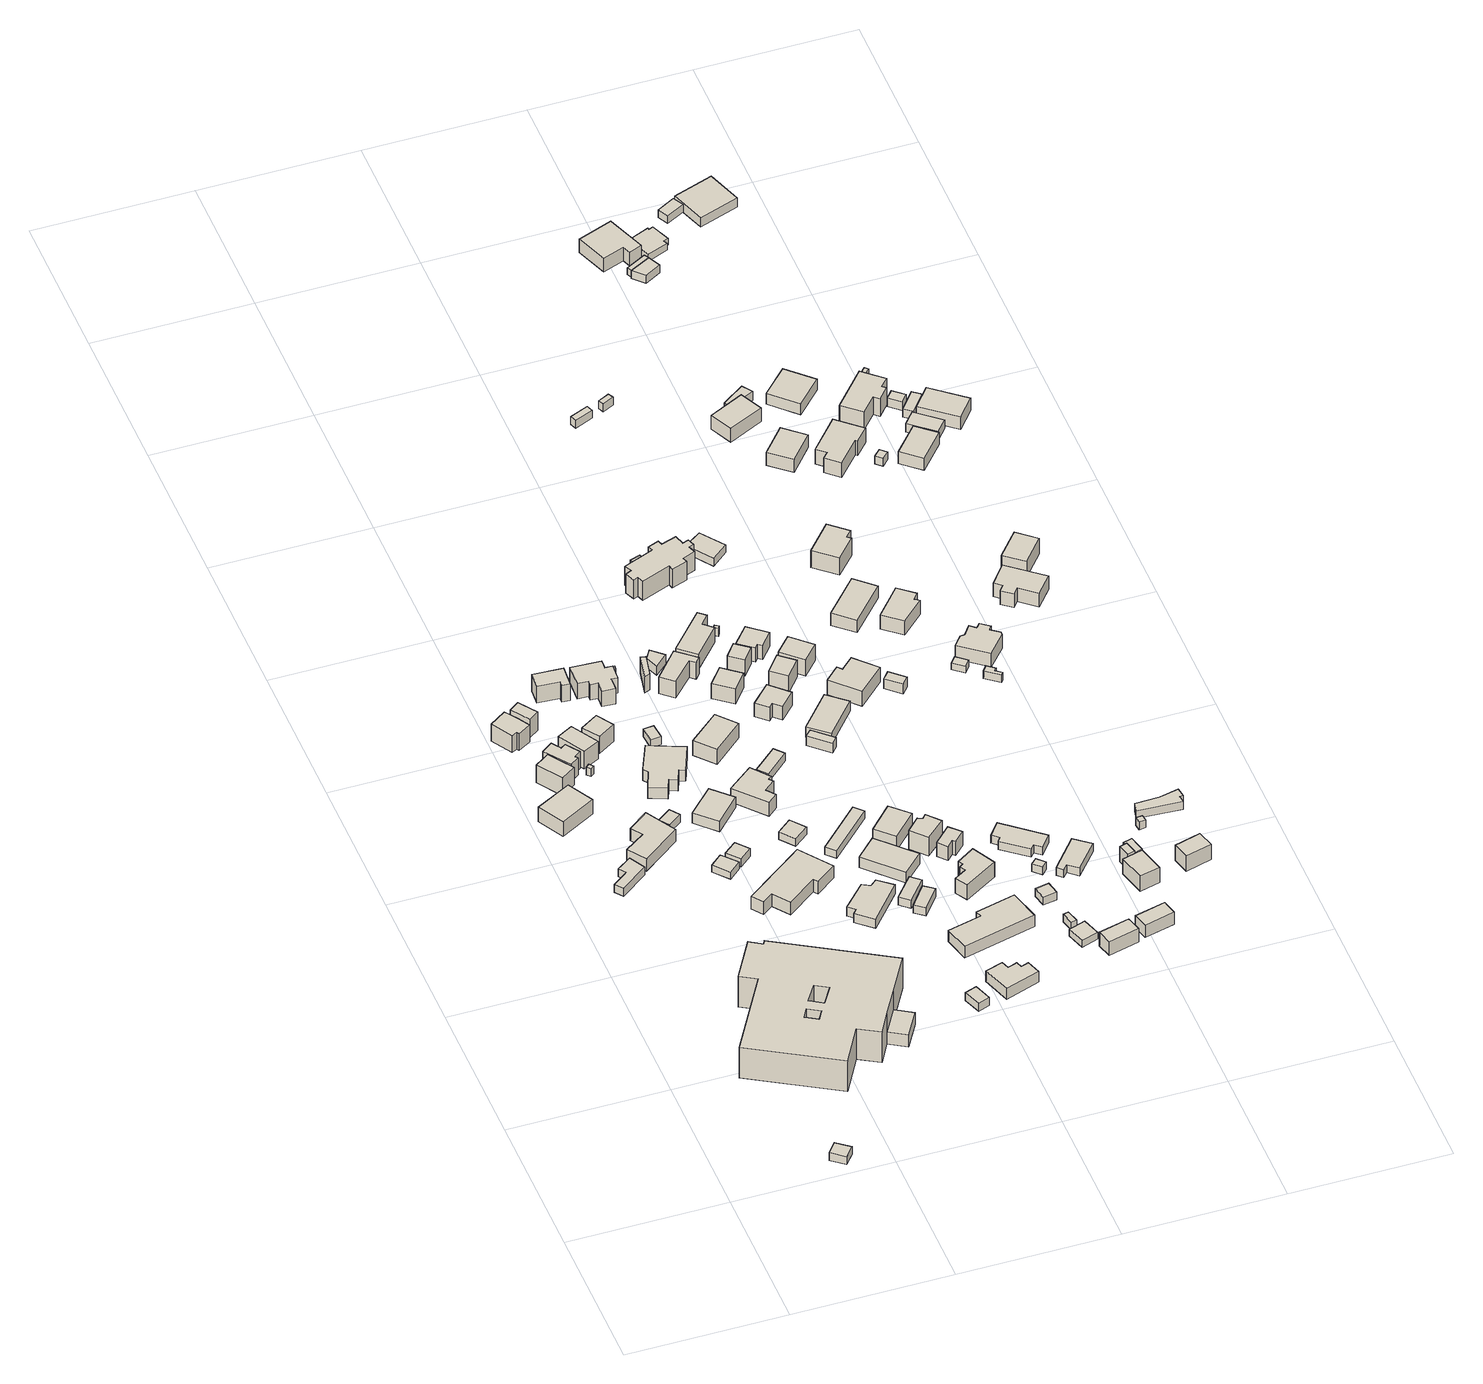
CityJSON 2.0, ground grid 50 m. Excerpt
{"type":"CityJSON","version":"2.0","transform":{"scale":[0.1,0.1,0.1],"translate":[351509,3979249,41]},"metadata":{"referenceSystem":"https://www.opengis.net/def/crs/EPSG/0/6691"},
"CityObjects":{
"building1":{"type":"Building","attributes":{"measuredHeight":3},"geometry":[{"type":"Solid","lod":"1","boundaries":[[[[0,1,2,3]],[[2,4,5,3]],[[1,6,4,2]],[[0,7,6,1]],[[3,5,7,0]],[[4,6,7,5]]]]}]},
"building2":{"type":"Building","attributes":{"measuredHeight":3},"geometry":[{"type":"Solid","lod":"1","boundaries":[[[[8,9,10,11,12,13]],[[12,14,15,13]],[[11,16,14,12]],[[10,17,16,11]],[[9,18,17,10]],[[8,19,18,9]],[[13,15,19,8]],[[14,16,17,18,19,15]]]]}]},
"building3":{"type":"Building","attributes":{"measuredHeight":7.7},"geometry":[{"type":"Solid","lod":"1","boundaries":[[[[20,21,22,23]],[[22,24,25,23]],[[21,26,24,22]],[[20,27,26,21]],[[23,25,27,20]],[[24,26,27,25]]]]}]},
"building4":{"type":"Building","attributes":{"measuredHeight":11.7},"geometry":[{"type":"Solid","lod":"1","boundaries":[[[[28,29,30,31,32,33,34,35,36,37,38,39],[40,41,42,43],[44,45,46,47]],[[38,48,49,39]],[[37,50,48,38]],[[36,51,50,37]],[[35,52,51,36]],[[34,53,52,35]],[[33,54,53,34]],[[32,55,54,33]],[[31,56,55,32]],[[30,57,56,31]],[[29,58,57,30]],[[28,59,58,29]],[[39,49,59,28]],[[42,60,61,43]],[[41,62,60,42]],[[40,63,62,41]],[[43,61,63,40]],[[46,64,65,47]],[[45,66,64,46]],[[44,67,66,45]],[[47,65,67,44]],[[48,50,51,52,53,54,55,56,57,58,59,49],[60,62,63,61],[64,66,67,65]]]]}]},
"building5":{"type":"Building","attributes":{"measuredHeight":6.7},"geometry":[{"type":"Solid","lod":"1","boundaries":[[[[68,69,70,71]],[[70,72,73,71]],[[69,74,72,70]],[[68,75,74,69]],[[71,73,75,68]],[[72,74,75,73]]]]}]},
"building6":{"type":"Building","attributes":{"measuredHeight":7.2},"geometry":[{"type":"Solid","lod":"1","boundaries":[[[[76,77,78,79,80,81,82]],[[81,83,84,82]],[[80,85,83,81]],[[79,86,85,80]],[[78,87,86,79]],[[77,88,87,78]],[[76,89,88,77]],[[82,84,89,76]],[[83,85,86,87,88,89,84]]]]}]},
"building7":{"type":"Building","attributes":{"measuredHeight":6.5},"geometry":[{"type":"Solid","lod":"1","boundaries":[[[[90,91,92,93,94,95,96,97]],[[96,98,99,97]],[[95,100,98,96]],[[94,101,100,95]],[[93,102,101,94]],[[92,103,102,93]],[[91,104,103,92]],[[90,105,104,91]],[[97,99,105,90]],[[98,100,101,102,103,104,105,99]]]]}]},
"building8":{"type":"Building","attributes":{"measuredHeight":6.4},"geometry":[{"type":"Solid","lod":"1","boundaries":[[[[106,107,108,109,110,111]],[[110,112,113,111]],[[109,114,112,110]],[[108,115,114,109]],[[107,116,115,108]],[[106,117,116,107]],[[111,113,117,106]],[[112,114,115,116,117,113]]]]}]},
"building9":{"type":"Building","attributes":{"measuredHeight":7.1},"geometry":[{"type":"Solid","lod":"1","boundaries":[[[[118,119,120,121]],[[120,122,123,121]],[[119,124,122,120]],[[118,125,124,119]],[[121,123,125,118]],[[122,124,125,123]]]]}]},
"building10":{"type":"Building","attributes":{"measuredHeight":3},"geometry":[{"type":"Solid","lod":"1","boundaries":[[[[126,127,128,129]],[[128,130,131,129]],[[127,132,130,128]],[[126,133,132,127]],[[129,131,133,126]],[[130,132,133,131]]]]}]},
"building11":{"type":"Building","attributes":{"measuredHeight":7.5},"geometry":[{"type":"Solid","lod":"1","boundaries":[[[[134,135,136,137]],[[136,138,139,137]],[[135,140,138,136]],[[134,141,140,135]],[[137,139,141,134]],[[138,140,141,139]]]]}]},
"building12":{"type":"Building","attributes":{"measuredHeight":3},"geometry":[{"type":"Solid","lod":"1","boundaries":[[[[142,143,144,145]],[[144,146,147,145]],[[143,148,146,144]],[[142,149,148,143]],[[145,147,149,142]],[[146,148,149,147]]]]}]},
"building13":{"type":"Building","attributes":{"measuredHeight":4.6},"geometry":[{"type":"Solid","lod":"1","boundaries":[[[[150,151,152,153]],[[152,154,155,153]],[[151,156,154,152]],[[150,157,156,151]],[[153,155,157,150]],[[154,156,157,155]]]]}]},
"building14":{"type":"Building","attributes":{"measuredHeight":2.7},"geometry":[{"type":"Solid","lod":"1","boundaries":[[[[158,159,160,161]],[[160,162,163,161]],[[159,164,162,160]],[[158,165,164,159]],[[161,163,165,158]],[[162,164,165,163]]]]}]},
"building15":{"type":"Building","attributes":{"measuredHeight":6.6},"geometry":[{"type":"Solid","lod":"1","boundaries":[[[[166,167,168,169]],[[168,170,171,169]],[[167,172,170,168]],[[166,173,172,167]],[[169,171,173,166]],[[170,172,173,171]]]]}]},
"building16":{"type":"Building","attributes":{"measuredHeight":7.6},"geometry":[{"type":"Solid","lod":"1","boundaries":[[[[174,175,176,177,178,179]],[[178,180,181,179]],[[177,182,180,178]],[[176,183,182,177]],[[175,184,183,176]],[[174,185,184,175]],[[179,181,185,174]],[[180,182,183,184,185,181]]]]}]},
"building17":{"type":"Building","attributes":{"measuredHeight":3},"geometry":[{"type":"Solid","lod":"1","boundaries":[[[[186,187,188,189]],[[188,190,191,189]],[[187,192,190,188]],[[186,193,192,187]],[[189,191,193,186]],[[190,192,193,191]]]]}]},
"building18":{"type":"Building","attributes":{"measuredHeight":5.2},"geometry":[{"type":"Solid","lod":"1","boundaries":[[[[194,195,196,197,198,199,200,201,202,203]],[[202,204,205,203]],[[201,206,204,202]],[[200,207,206,201]],[[199,208,207,200]],[[198,209,208,199]],[[197,210,209,198]],[[196,211,210,197]],[[195,212,211,196]],[[194,213,212,195]],[[203,205,213,194]],[[204,206,207,208,209,210,211,212,213,205]]]]}]},
"building19":{"type":"Building","attributes":{"measuredHeight":6.3},"geometry":[{"type":"Solid","lod":"1","boundaries":[[[[214,215,216,217,218,219,220,221]],[[220,222,223,221]],[[219,224,222,220]],[[218,225,224,219]],[[217,226,225,218]],[[216,227,226,217]],[[215,228,227,216]],[[214,229,228,215]],[[221,223,229,214]],[[222,224,225,226,227,228,229,223]]]]}]},
"building20":{"type":"Building","attributes":{"measuredHeight":4.9},"geometry":[{"type":"Solid","lod":"1","boundaries":[[[[230,231,232,233]],[[232,234,235,233]],[[231,236,234,232]],[[230,237,236,231]],[[233,235,237,230]],[[234,236,237,235]]]]}]},
"building21":{"type":"Building","attributes":{"measuredHeight":7.6},"geometry":[{"type":"Solid","lod":"1","boundaries":[[[[238,239,240,241,242,243,244,245,246,247,248,249]],[[248,250,251,249]],[[247,252,250,248]],[[246,253,252,247]],[[245,254,253,246]],[[244,255,254,245]],[[243,256,255,244]],[[242,257,256,243]],[[241,258,257,242]],[[240,259,258,241]],[[239,260,259,240]],[[238,261,260,239]],[[249,251,261,238]],[[250,252,253,254,255,256,257,258,259,260,261,251]]]]}]},
"building22":{"type":"Building","attributes":{"measuredHeight":3},"geometry":[{"type":"Solid","lod":"1","boundaries":[[[[262,263,264,265]],[[264,266,267,265]],[[263,268,266,264]],[[262,269,268,263]],[[265,267,269,262]],[[266,268,269,267]]]]}]},
"building23":{"type":"Building","attributes":{"measuredHeight":3},"geometry":[{"type":"Solid","lod":"1","boundaries":[[[[270,271,272,273]],[[272,274,275,273]],[[271,276,274,272]],[[270,277,276,271]],[[273,275,277,270]],[[274,276,277,275]]]]}]},
"building24":{"type":"Building","attributes":{"measuredHeight":7.4},"geometry":[{"type":"Solid","lod":"1","boundaries":[[[[278,279,280,281,282,283,284,285]],[[284,286,287,285]],[[283,288,286,284]],[[282,289,288,283]],[[281,290,289,282]],[[280,291,290,281]],[[279,292,291,280]],[[278,293,292,279]],[[285,287,293,278]],[[286,288,289,290,291,292,293,287]]]]}]},
"building25":{"type":"Building","attributes":{"measuredHeight":2.8},"geometry":[{"type":"Solid","lod":"1","boundaries":[[[[294,295,296,297]],[[296,298,299,297]],[[295,300,298,296]],[[294,301,300,295]],[[297,299,301,294]],[[298,300,301,299]]]]}]},
"building26":{"type":"Building","attributes":{"measuredHeight":3},"geometry":[{"type":"Solid","lod":"1","boundaries":[[[[302,303,304,305]],[[304,306,307,305]],[[303,308,306,304]],[[302,309,308,303]],[[305,307,309,302]],[[306,308,309,307]]]]}]},
"building27":{"type":"Building","attributes":{"measuredHeight":4.5},"geometry":[{"type":"Solid","lod":"1","boundaries":[[[[310,311,312,313,314,315,316,317]],[[316,318,319,317]],[[315,320,318,316]],[[314,321,320,315]],[[313,322,321,314]],[[312,323,322,313]],[[311,324,323,312]],[[310,325,324,311]],[[317,319,325,310]],[[318,320,321,322,323,324,325,319]]]]}]},
"building28":{"type":"Building","attributes":{"measuredHeight":6},"geometry":[{"type":"Solid","lod":"1","boundaries":[[[[326,327,328,329]],[[328,330,331,329]],[[327,332,330,328]],[[326,333,332,327]],[[329,331,333,326]],[[330,332,333,331]]]]}]},
"building29":{"type":"Building","attributes":{"measuredHeight":7.9},"geometry":[{"type":"Solid","lod":"1","boundaries":[[[[334,335,336,337]],[[336,338,339,337]],[[335,340,338,336]],[[334,341,340,335]],[[337,339,341,334]],[[338,340,341,339]]]]}]},
"building30":{"type":"Building","attributes":{"measuredHeight":3.5},"geometry":[{"type":"Solid","lod":"1","boundaries":[[[[342,343,344,345]],[[344,346,347,345]],[[343,348,346,344]],[[342,349,348,343]],[[345,347,349,342]],[[346,348,349,347]]]]}]},
"building31":{"type":"Building","attributes":{"measuredHeight":3},"geometry":[{"type":"Solid","lod":"1","boundaries":[[[[350,351,352,353]],[[352,354,355,353]],[[351,356,354,352]],[[350,357,356,351]],[[353,355,357,350]],[[354,356,357,355]]]]}]},
"building32":{"type":"Building","attributes":{"measuredHeight":7.2},"geometry":[{"type":"Solid","lod":"1","boundaries":[[[[358,359,360,361,362,363]],[[362,364,365,363]],[[361,366,364,362]],[[360,367,366,361]],[[359,368,367,360]],[[358,369,368,359]],[[363,365,369,358]],[[364,366,367,368,369,365]]]]}]},
"building33":{"type":"Building","attributes":{"measuredHeight":3},"geometry":[{"type":"Solid","lod":"1","boundaries":[[[[370,371,372,373]],[[372,374,375,373]],[[371,376,374,372]],[[370,377,376,371]],[[373,375,377,370]],[[374,376,377,375]]]]}]},
"building34":{"type":"Building","attributes":{"measuredHeight":3.2},"geometry":[{"type":"Solid","lod":"1","boundaries":[[[[378,379,380,381]],[[380,382,383,381]],[[379,384,382,380]],[[378,385,384,379]],[[381,383,385,378]],[[382,384,385,383]]]]}]},
"building35":{"type":"Building","attributes":{"measuredHeight":3},"geometry":[{"type":"Solid","lod":"1","boundaries":[[[[386,387,388,389]],[[388,390,391,389]],[[387,392,390,388]],[[386,393,392,387]],[[389,391,393,386]],[[390,392,393,391]]]]}]},
"building36":{"type":"Building","attributes":{"measuredHeight":4.9},"geometry":[{"type":"Solid","lod":"1","boundaries":[[[[394,395,396,397,398,399,400,401]],[[400,402,403,401]],[[399,404,402,400]],[[398,405,404,399]],[[397,406,405,398]],[[396,407,406,397]],[[395,408,407,396]],[[394,409,408,395]],[[401,403,409,394]],[[402,404,405,406,407,408,409,403]]]]}]},
"building37":{"type":"Building","attributes":{"measuredHeight":5.3},"geometry":[{"type":"Solid","lod":"1","boundaries":[[[[410,411,412,413]],[[412,414,415,413]],[[411,416,414,412]],[[410,417,416,411]],[[413,415,417,410]],[[414,416,417,415]]]]}]},
"building38":{"type":"Building","attributes":{"measuredHeight":7.3},"geometry":[{"type":"Solid","lod":"1","boundaries":[[[[418,419,420,421,422]],[[421,423,424,422]],[[420,425,423,421]],[[419,426,425,420]],[[418,427,426,419]],[[422,424,427,418]],[[423,425,426,427,424]]]]}]},
"building39":{"type":"Building","attributes":{"measuredHeight":5.6},"geometry":[{"type":"Solid","lod":"1","boundaries":[[[[428,429,430,431,432,433]],[[432,434,435,433]],[[431,436,434,432]],[[430,437,436,431]],[[429,438,437,430]],[[428,439,438,429]],[[433,435,439,428]],[[434,436,437,438,439,435]]]]}]},
"building40":{"type":"Building","attributes":{"measuredHeight":7.3},"geometry":[{"type":"Solid","lod":"1","boundaries":[[[[440,441,442,443]],[[442,444,445,443]],[[441,446,444,442]],[[440,447,446,441]],[[443,445,447,440]],[[444,446,447,445]]]]}]},
"building41":{"type":"Building","attributes":{"measuredHeight":7.1},"geometry":[{"type":"Solid","lod":"1","boundaries":[[[[448,449,450,451,452,453]],[[452,454,455,453]],[[451,456,454,452]],[[450,457,456,451]],[[449,458,457,450]],[[448,459,458,449]],[[453,455,459,448]],[[454,456,457,458,459,455]]]]}]},
"building42":{"type":"Building","attributes":{"measuredHeight":7.1},"geometry":[{"type":"Solid","lod":"1","boundaries":[[[[460,461,462,463,464,465]],[[464,466,467,465]],[[463,468,466,464]],[[462,469,468,463]],[[461,470,469,462]],[[460,471,470,461]],[[465,467,471,460]],[[466,468,469,470,471,467]]]]}]},
"building43":{"type":"Building","attributes":{"measuredHeight":7.8},"geometry":[{"type":"Solid","lod":"1","boundaries":[[[[472,473,474,475,476,477]],[[476,478,479,477]],[[475,480,478,476]],[[474,481,480,475]],[[473,482,481,474]],[[472,483,482,473]],[[477,479,483,472]],[[478,480,481,482,483,479]]]]}]},
"building44":{"type":"Building","attributes":{"measuredHeight":3.7},"geometry":[{"type":"Solid","lod":"1","boundaries":[[[[484,485,486,487]],[[486,488,489,487]],[[485,490,488,486]],[[484,491,490,485]],[[487,489,491,484]],[[488,490,491,489]]]]}]},
"building45":{"type":"Building","attributes":{"measuredHeight":7.2},"geometry":[{"type":"Solid","lod":"1","boundaries":[[[[492,493,494,495]],[[494,496,497,495]],[[493,498,496,494]],[[492,499,498,493]],[[495,497,499,492]],[[496,498,499,497]]]]}]},
"building46":{"type":"Building","attributes":{"measuredHeight":8.1},"geometry":[{"type":"Solid","lod":"1","boundaries":[[[[500,501,502,503,504,505,506,507]],[[506,508,509,507]],[[505,510,508,506]],[[504,511,510,505]],[[503,512,511,504]],[[502,513,512,503]],[[501,514,513,502]],[[500,515,514,501]],[[507,509,515,500]],[[508,510,511,512,513,514,515,509]]]]}]},
"building47":{"type":"Building","attributes":{"measuredHeight":3.5},"geometry":[{"type":"Solid","lod":"1","boundaries":[[[[516,517,518,519]],[[518,520,521,519]],[[517,522,520,518]],[[516,523,522,517]],[[519,521,523,516]],[[520,522,523,521]]]]}]},
"building48":{"type":"Building","attributes":{"measuredHeight":7.3},"geometry":[{"type":"Solid","lod":"1","boundaries":[[[[524,525,526,527,528,529]],[[528,530,531,529]],[[527,532,530,528]],[[526,533,532,527]],[[525,534,533,526]],[[524,535,534,525]],[[529,531,535,524]],[[530,532,533,534,535,531]]]]}]},
"building49":{"type":"Building","attributes":{"measuredHeight":3},"geometry":[{"type":"Solid","lod":"1","boundaries":[[[[536,537,538,539]],[[538,540,541,539]],[[537,542,540,538]],[[536,543,542,537]],[[539,541,543,536]],[[540,542,543,541]]]]}]},
"building50":{"type":"Building","attributes":{"measuredHeight":8.5},"geometry":[{"type":"Solid","lod":"1","boundaries":[[[[544,545,546,547,548,549,550,551,552,553,554,555,556,557,558,559,560,561,562,563]],[[562,564,565,563]],[[561,566,564,562]],[[560,567,566,561]],[[559,568,567,560]],[[558,569,568,559]],[[557,570,569,558]],[[556,571,570,557]],[[555,572,571,556]],[[554,573,572,555]],[[553,574,573,554]],[[552,575,574,553]],[[551,576,575,552]],[[550,577,576,551]],[[549,578,577,550]],[[548,579,578,549]],[[547,580,579,548]],[[546,581,580,547]],[[545,582,581,546]],[[544,583,582,545]],[[563,565,583,544]],[[564,566,567,568,569,570,571,572,573,574,575,576,577,578,579,580,581,582,583,565]]]]}]},
"building51":{"type":"Building","attributes":{"measuredHeight":7.3},"geometry":[{"type":"Solid","lod":"1","boundaries":[[[[584,585,586,587]],[[586,588,589,587]],[[585,590,588,586]],[[584,591,590,585]],[[587,589,591,584]],[[588,590,591,589]]]]}]},
"building52":{"type":"Building","attributes":{"measuredHeight":4.8},"geometry":[{"type":"Solid","lod":"1","boundaries":[[[[592,593,594,595]],[[594,596,597,595]],[[593,598,596,594]],[[592,599,598,593]],[[595,597,599,592]],[[596,598,599,597]]]]}]},
"building53":{"type":"Building","attributes":{"measuredHeight":7.7},"geometry":[{"type":"Solid","lod":"1","boundaries":[[[[600,601,602,603,604,605]],[[604,606,607,605]],[[603,608,606,604]],[[602,609,608,603]],[[601,610,609,602]],[[600,611,610,601]],[[605,607,611,600]],[[606,608,609,610,611,607]]]]}]},
"building54":{"type":"Building","attributes":{"measuredHeight":3},"geometry":[{"type":"Solid","lod":"1","boundaries":[[[[612,613,614,615]],[[614,616,617,615]],[[613,618,616,614]],[[612,619,618,613]],[[615,617,619,612]],[[616,618,619,617]]]]}]},
"building55":{"type":"Building","attributes":{"measuredHeight":2.6},"geometry":[{"type":"Solid","lod":"1","boundaries":[[[[620,621,622,623]],[[622,624,625,623]],[[621,626,624,622]],[[620,627,626,621]],[[623,625,627,620]],[[624,626,627,625]]]]}]},
"building56":{"type":"Building","attributes":{"measuredHeight":3},"geometry":[{"type":"Solid","lod":"1","boundaries":[[[[628,629,630,631]],[[630,632,633,631]],[[629,634,632,630]],[[628,635,634,629]],[[631,633,635,628]],[[632,634,635,633]]]]}]},
"building57":{"type":"Building","attributes":{"measuredHeight":8.1},"geometry":[{"type":"Solid","lod":"1","boundaries":[[[[636,637,638,639]],[[638,640,641,639]],[[637,642,640,638]],[[636,643,642,637]],[[639,641,643,636]],[[640,642,643,641]]]]}]},
"building58":{"type":"Building","attributes":{"measuredHeight":3},"geometry":[{"type":"Solid","lod":"1","boundaries":[[[[644,645,646,647]],[[646,648,649,647]],[[645,650,648,646]],[[644,651,650,645]],[[647,649,651,644]],[[648,650,651,649]]]]}]},
"building59":{"type":"Building","attributes":{"measuredHeight":6.5},"geometry":[{"type":"Solid","lod":"1","boundaries":[[[[652,653,654,655]],[[654,656,657,655]],[[653,658,656,654]],[[652,659,658,653]],[[655,657,659,652]],[[656,658,659,657]]]]}]},
"building60":{"type":"Building","attributes":{"measuredHeight":3.4},"geometry":[{"type":"Solid","lod":"1","boundaries":[[[[660,661,662,663,664,665,666,667]],[[666,668,669,667]],[[665,670,668,666]],[[664,671,670,665]],[[663,672,671,664]],[[662,673,672,663]],[[661,674,673,662]],[[660,675,674,661]],[[667,669,675,660]],[[668,670,671,672,673,674,675,669]]]]}]},
"building61":{"type":"Building","attributes":{"measuredHeight":3},"geometry":[{"type":"Solid","lod":"1","boundaries":[[[[676,677,678,679]],[[678,680,681,679]],[[677,682,680,678]],[[676,683,682,677]],[[679,681,683,676]],[[680,682,683,681]]]]}]},
"building62":{"type":"Building","attributes":{"measuredHeight":7.2},"geometry":[{"type":"Solid","lod":"1","boundaries":[[[[684,685,686,687,688,689]],[[688,690,691,689]],[[687,692,690,688]],[[686,693,692,687]],[[685,694,693,686]],[[684,695,694,685]],[[689,691,695,684]],[[690,692,693,694,695,691]]]]}]},
"building63":{"type":"Building","attributes":{"measuredHeight":3},"geometry":[{"type":"Solid","lod":"1","boundaries":[[[[696,697,698,699]],[[698,700,701,699]],[[697,702,700,698]],[[696,703,702,697]],[[699,701,703,696]],[[700,702,703,701]]]]}]},
"building64":{"type":"Building","attributes":{"measuredHeight":3.1},"geometry":[{"type":"Solid","lod":"1","boundaries":[[[[704,705,706,707,708,709]],[[708,710,711,709]],[[707,712,710,708]],[[706,713,712,707]],[[705,714,713,706]],[[704,715,714,705]],[[709,711,715,704]],[[710,712,713,714,715,711]]]]}]},
"building65":{"type":"Building","attributes":{"measuredHeight":3.8},"geometry":[{"type":"Solid","lod":"1","boundaries":[[[[716,717,718,719]],[[718,720,721,719]],[[717,722,720,718]],[[716,723,722,717]],[[719,721,723,716]],[[720,722,723,721]]]]}]},
"building66":{"type":"Building","attributes":{"measuredHeight":4.7},"geometry":[{"type":"Solid","lod":"1","boundaries":[[[[724,725,726,727]],[[726,728,729,727]],[[725,730,728,726]],[[724,731,730,725]],[[727,729,731,724]],[[728,730,731,729]]]]}]},
"building67":{"type":"Building","attributes":{"measuredHeight":3},"geometry":[{"type":"Solid","lod":"1","boundaries":[[[[732,733,734,735]],[[734,736,737,735]],[[733,738,736,734]],[[732,739,738,733]],[[735,737,739,732]],[[736,738,739,737]]]]}]},
"building68":{"type":"Building","attributes":{"measuredHeight":4.7},"geometry":[{"type":"Solid","lod":"1","boundaries":[[[[740,741,742,743]],[[742,744,745,743]],[[741,746,744,742]],[[740,747,746,741]],[[743,745,747,740]],[[744,746,747,745]]]]}]},
"building69":{"type":"Building","attributes":{"measuredHeight":7.6},"geometry":[{"type":"Solid","lod":"1","boundaries":[[[[748,749,750,751]],[[750,752,753,751]],[[749,754,752,750]],[[748,755,754,749]],[[751,753,755,748]],[[752,754,755,753]]]]}]},
"building70":{"type":"Building","attributes":{"measuredHeight":5.8},"geometry":[{"type":"Solid","lod":"1","boundaries":[[[[756,757,758,759]],[[758,760,761,759]],[[757,762,760,758]],[[756,763,762,757]],[[759,761,763,756]],[[760,762,763,761]]]]}]},
"building71":{"type":"Building","attributes":{"measuredHeight":3.4},"geometry":[{"type":"Solid","lod":"1","boundaries":[[[[764,765,766,767]],[[766,768,769,767]],[[765,770,768,766]],[[764,771,770,765]],[[767,769,771,764]],[[768,770,771,769]]]]}]},
"building72":{"type":"Building","attributes":{"measuredHeight":7.9},"geometry":[{"type":"Solid","lod":"1","boundaries":[[[[772,773,774,775,776,777]],[[776,778,779,777]],[[775,780,778,776]],[[774,781,780,775]],[[773,782,781,774]],[[772,783,782,773]],[[777,779,783,772]],[[778,780,781,782,783,779]]]]}]},
"building73":{"type":"Building","attributes":{"measuredHeight":7.2},"geometry":[{"type":"Solid","lod":"1","boundaries":[[[[784,785,786,787,788,789]],[[788,790,791,789]],[[787,792,790,788]],[[786,793,792,787]],[[785,794,793,786]],[[784,795,794,785]],[[789,791,795,784]],[[790,792,793,794,795,791]]]]}]},
"building74":{"type":"Building","attributes":{"measuredHeight":2.6},"geometry":[{"type":"Solid","lod":"1","boundaries":[[[[796,797,798,799]],[[798,800,801,799]],[[797,802,800,798]],[[796,803,802,797]],[[799,801,803,796]],[[800,802,803,801]]]]}]},
"building75":{"type":"Building","attributes":{"measuredHeight":3},"geometry":[{"type":"Solid","lod":"1","boundaries":[[[[804,805,806,807]],[[806,808,809,807]],[[805,810,808,806]],[[804,811,810,805]],[[807,809,811,804]],[[808,810,811,809]]]]}]},
"building76":{"type":"Building","attributes":{"measuredHeight":3},"geometry":[{"type":"Solid","lod":"1","boundaries":[[[[812,813,814,815,816,817]],[[816,818,819,817]],[[815,820,818,816]],[[814,821,820,815]],[[813,822,821,814]],[[812,823,822,813]],[[817,819,823,812]],[[818,820,821,822,823,819]]]]}]},
"building77":{"type":"Building","attributes":{"measuredHeight":5.9},"geometry":[{"type":"Solid","lod":"1","boundaries":[[[[824,825,826,827]],[[826,828,829,827]],[[825,830,828,826]],[[824,831,830,825]],[[827,829,831,824]],[[828,830,831,829]]]]}]},
"building78":{"type":"Building","attributes":{"measuredHeight":7.2},"geometry":[{"type":"Solid","lod":"1","boundaries":[[[[832,833,834,835,836,837,838,839,840,841,842]],[[841,843,844,842]],[[840,845,843,841]],[[839,846,845,840]],[[838,847,846,839]],[[837,848,847,838]],[[836,849,848,837]],[[835,850,849,836]],[[834,851,850,835]],[[833,852,851,834]],[[832,853,852,833]],[[842,844,853,832]],[[843,845,846,847,848,849,850,851,852,853,844]]]]}]},
"building79":{"type":"Building","attributes":{"measuredHeight":7.4},"geometry":[{"type":"Solid","lod":"1","boundaries":[[[[854,855,856,857]],[[856,858,859,857]],[[855,860,858,856]],[[854,861,860,855]],[[857,859,861,854]],[[858,860,861,859]]]]}]},
"building80":{"type":"Building","attributes":{"measuredHeight":3},"geometry":[{"type":"Solid","lod":"1","boundaries":[[[[862,863,864,865,866,867,868]],[[867,869,870,868]],[[866,871,869,867]],[[865,872,871,866]],[[864,873,872,865]],[[863,874,873,864]],[[862,875,874,863]],[[868,870,875,862]],[[869,871,872,873,874,875,870]]]]}]},
"building81":{"type":"Building","attributes":{"measuredHeight":6.7},"geometry":[{"type":"Solid","lod":"1","boundaries":[[[[876,877,878,879]],[[878,880,881,879]],[[877,882,880,878]],[[876,883,882,877]],[[879,881,883,876]],[[880,882,883,881]]]]}]},
"building82":{"type":"Building","attributes":{"measuredHeight":3.5},"geometry":[{"type":"Solid","lod":"1","boundaries":[[[[884,885,886,887]],[[886,888,889,887]],[[885,890,888,886]],[[884,891,890,885]],[[887,889,891,884]],[[888,890,891,889]]]]}]},
"building83":{"type":"Building","attributes":{"measuredHeight":7.6},"geometry":[{"type":"Solid","lod":"1","boundaries":[[[[892,893,894,895,896,897]],[[896,898,899,897]],[[895,900,898,896]],[[894,901,900,895]],[[893,902,901,894]],[[892,903,902,893]],[[897,899,903,892]],[[898,900,901,902,903,899]]]]}]},
"building84":{"type":"Building","attributes":{"measuredHeight":2.6},"geometry":[{"type":"Solid","lod":"1","boundaries":[[[[904,905,906,907]],[[906,908,909,907]],[[905,910,908,906]],[[904,911,910,905]],[[907,909,911,904]],[[908,910,911,909]]]]}]},
"building85":{"type":"Building","attributes":{"measuredHeight":3},"geometry":[{"type":"Solid","lod":"1","boundaries":[[[[912,913,914,915]],[[914,916,917,915]],[[913,918,916,914]],[[912,919,918,913]],[[915,917,919,912]],[[916,918,919,917]]]]}]},
"building86":{"type":"Building","attributes":{"measuredHeight":7.9},"geometry":[{"type":"Solid","lod":"1","boundaries":[[[[920,921,922,923,924,925,926,927]],[[926,928,929,927]],[[925,930,928,926]],[[924,931,930,925]],[[923,932,931,924]],[[922,933,932,923]],[[921,934,933,922]],[[920,935,934,921]],[[927,929,935,920]],[[928,930,931,932,933,934,935,929]]]]}]},
"building87":{"type":"Building","attributes":{"measuredHeight":5.6},"geometry":[{"type":"Solid","lod":"1","boundaries":[[[[936,937,938,939]],[[938,940,941,939]],[[937,942,940,938]],[[936,943,942,937]],[[939,941,943,936]],[[940,942,943,941]]]]}]},
"building88":{"type":"Building","attributes":{"measuredHeight":7.1},"geometry":[{"type":"Solid","lod":"1","boundaries":[[[[944,945,946,947,948,949,950,951]],[[950,952,953,951]],[[949,954,952,950]],[[948,955,954,949]],[[947,956,955,948]],[[946,957,956,947]],[[945,958,957,946]],[[944,959,958,945]],[[951,953,959,944]],[[952,954,955,956,957,958,959,953]]]]}]},
"building89":{"type":"Building","attributes":{"measuredHeight":3},"geometry":[{"type":"Solid","lod":"1","boundaries":[[[[960,961,962,963]],[[962,964,965,963]],[[961,966,964,962]],[[960,967,966,961]],[[963,965,967,960]],[[964,966,967,965]]]]}]},
"building90":{"type":"Building","attributes":{"measuredHeight":2.6},"geometry":[{"type":"Solid","lod":"1","boundaries":[[[[968,969,970,971,972,973,974,975]],[[974,976,977,975]],[[973,978,976,974]],[[972,979,978,973]],[[971,980,979,972]],[[970,981,980,971]],[[969,982,981,970]],[[968,983,982,969]],[[975,977,983,968]],[[976,978,979,980,981,982,983,977]]]]}]},
"building91":{"type":"Building","attributes":{"measuredHeight":7.8},"geometry":[{"type":"Solid","lod":"1","boundaries":[[[[984,985,986,987]],[[986,988,989,987]],[[985,990,988,986]],[[984,991,990,985]],[[987,989,991,984]],[[988,990,991,989]]]]}]},
"building92":{"type":"Building","attributes":{"measuredHeight":9.5},"geometry":[{"type":"Solid","lod":"1","boundaries":[[[[992,993,994,995,996,997,998,999]],[[998,1000,1001,999]],[[997,1002,1000,998]],[[996,1003,1002,997]],[[995,1004,1003,996]],[[994,1005,1004,995]],[[993,1006,1005,994]],[[992,1007,1006,993]],[[999,1001,1007,992]],[[1000,1002,1003,1004,1005,1006,1007,1001]]]]}]},
"building93":{"type":"Building","attributes":{"measuredHeight":6.2},"geometry":[{"type":"Solid","lod":"1","boundaries":[[[[1008,1009,1010,1011]],[[1010,1012,1013,1011]],[[1009,1014,1012,1010]],[[1008,1015,1014,1009]],[[1011,1013,1015,1008]],[[1012,1014,1015,1013]]]]}]},
"building94":{"type":"Building","attributes":{"measuredHeight":3},"geometry":[{"type":"Solid","lod":"1","boundaries":[[[[1016,1017,1018,1019]],[[1018,1020,1021,1019]],[[1017,1022,1020,1018]],[[1016,1023,1022,1017]],[[1019,1021,1023,1016]],[[1020,1022,1023,1021]]]]}]},
"building95":{"type":"Building","attributes":{"measuredHeight":3.4},"geometry":[{"type":"Solid","lod":"1","boundaries":[[[[1024,1025,1026,1027]],[[1026,1028,1029,1027]],[[1025,1030,1028,1026]],[[1024,1031,1030,1025]],[[1027,1029,1031,1024]],[[1028,1030,1031,1029]]]]}]},
"building96":{"type":"Building","attributes":{"measuredHeight":3.3},"geometry":[{"type":"Solid","lod":"1","boundaries":[[[[1032,1033,1034,1035]],[[1034,1036,1037,1035]],[[1033,1038,1036,1034]],[[1032,1039,1038,1033]],[[1035,1037,1039,1032]],[[1036,1038,1039,1037]]]]}]},
"building97":{"type":"Building","attributes":{"measuredHeight":3.3},"geometry":[{"type":"Solid","lod":"1","boundaries":[[[[1040,1041,1042,1043]],[[1042,1044,1045,1043]],[[1041,1046,1044,1042]],[[1040,1047,1046,1041]],[[1043,1045,1047,1040]],[[1044,1046,1047,1045]]]]}]},
"building98":{"type":"Building","attributes":{"measuredHeight":3},"geometry":[{"type":"Solid","lod":"1","boundaries":[[[[1048,1049,1050,1051]],[[1050,1052,1053,1051]],[[1049,1054,1052,1050]],[[1048,1055,1054,1049]],[[1051,1053,1055,1048]],[[1052,1054,1055,1053]]]]}]},
"building99":{"type":"Building","attributes":{"measuredHeight":4.2},"geometry":[{"type":"Solid","lod":"1","boundaries":[[[[1056,1057,1058,1059]],[[1058,1060,1061,1059]],[[1057,1062,1060,1058]],[[1056,1063,1062,1057]],[[1059,1061,1063,1056]],[[1060,1062,1063,1061]]]]}]},
"building100":{"type":"Building","attributes":{"measuredHeight":6.5},"geometry":[{"type":"Solid","lod":"1","boundaries":[[[[1064,1065,1066,1067]],[[1066,1068,1069,1067]],[[1065,1070,1068,1066]],[[1064,1071,1070,1065]],[[1067,1069,1071,1064]],[[1068,1070,1071,1069]]]]}]}
},
"vertices":[
[380,37,39],[351,2,39],[310,35,39],[338,70,39],[310,35,69],[338,70,69],[351,2,69],[380,37,69],
[166,1340,33],[150,1362,33],[196,1394,33],[224,1343,33],[137,1279,33],[118,1304,33],[137,1279,63],[118,1304,63],[224,1343,63],[196,1394,63],[150,1362,63],[166,1340,63],
[126,1716,32],[171,1634,32],[60,1574,32],[15,1656,32],[60,1574,88],[15,1656,88],[171,1634,88],[126,1716,88],
[400,837,34],[407,849,34],[751,648,34],[679,525,34],[630,442,34],[592,376,34],[528,413,34],[459,294,34],[189,452,34],[336,704,34],[286,733,34],[361,861,34],[480,546,34],[515,601,34],[475,626,34],[440,571,34],[443,487,34],[460,517,34],[422,539,34],[405,510,34],[286,733,151],[361,861,151],[336,704,151],[189,452,151],[459,294,151],[528,413,151],[592,376,151],[630,442,151],[679,525,151],[751,648,151],[407,849,151],[400,837,151],[475,626,151],[440,571,151],[515,601,151],[480,546,151],[422,539,151],[405,510,151],[460,517,151],[443,487,151],
[111,1846,29],[164,1769,29],[118,1738,29],[66,1815,29],[118,1738,97],[66,1815,97],[164,1769,97],[111,1846,97],
[57,2058,29],[82,2022,29],[106,1982,29],[66,1957,29],[60,1965,29],[44,1956,29],[4,2022,29],[44,1956,94],[4,2022,94],[60,1965,94],[66,1957,94],[106,1982,94],[82,2022,94],[57,2058,94],
[138,1890,29],[158,1861,29],[173,1872,29],[203,1829,29],[183,1814,29],[189,1806,29],[160,1786,29],[104,1866,29],[160,1786,94],[104,1866,94],[189,1806,94],[183,1814,94],[203,1829,94],[173,1872,94],[158,1861,94],[138,1890,94],
[234,1357,32],[194,1413,32],[259,1458,32],[234,1493,32],[298,1541,32],[354,1446,32],[298,1541,79],[354,1446,79],[234,1493,79],[259,1458,79],[194,1413,79],[234,1357,79],
[104,2077,28],[144,2021,28],[114,1999,28],[73,2055,28],[114,1999,99],[73,2055,99],[144,2021,99],[104,2077,99],
[221,1806,30],[232,1794,30],[221,1785,30],[210,1797,30],[221,1785,60],[210,1797,60],[232,1794,60],[221,1806,60],
[214,1934,29],[265,1849,29],[213,1822,29],[165,1907,29],[213,1822,97],[165,1907,97],[265,1849,97],[214,1934,97],
[370,1546,34],[392,1516,34],[350,1485,34],[327,1515,34],[350,1485,64],[327,1515,64],[392,1516,64],[370,1546,64],
[733,492,36],[684,410,36],[630,442,36],[679,525,36],[630,442,82],[679,525,82],[684,410,82],[733,492,82],
[445,1327,29],[486,1281,29],[449,1248,29],[408,1294,29],[449,1248,56],[408,1294,56],[486,1281,56],[445,1327,56],
[297,1957,29],[331,1903,29],[276,1869,29],[241,1921,29],[276,1869,94],[241,1921,94],[331,1903,94],[297,1957,94],
[183,2182,28],[277,2176,28],[272,2107,28],[248,2109,28],[249,2124,28],[180,2129,28],[249,2124,92],[180,2129,92],[248,2109,92],[272,2107,92],[277,2176,92],[183,2182,92],
[500,1359,29],[533,1320,29],[494,1287,29],[460,1326,29],[494,1287,59],[460,1326,59],[533,1320,59],[500,1359,59],
[504,1768,31],[466,1676,31],[448,1683,31],[433,1645,31],[408,1655,31],[395,1623,31],[340,1645,31],[364,1705,31],[352,1720,31],[393,1813,31],[352,1720,73],[393,1813,73],[364,1705,73],[340,1645,73],[395,1623,73],[408,1655,73],[433,1645,73],[448,1683,73],[466,1676,73],[504,1768,73],
[653,1260,23],[727,1160,23],[663,1112,23],[653,1125,23],[561,1056,23],[522,1108,23],[489,1083,23],[463,1118,23],[489,1083,71],[463,1118,71],[522,1108,71],[561,1056,71],[653,1125,71],[663,1112,71],[727,1160,71],[653,1260,71],
[563,1524,31],[485,1444,31],[424,1504,31],[502,1584,31],[424,1504,71],[502,1584,71],[485,1444,71],[563,1524,71],
[391,2173,28],[389,2144,28],[413,2143,28],[410,2091,28],[391,2092,28],[389,2051,28],[348,2053,28],[350,2089,28],[327,2090,28],[328,2105,28],[293,2107,28],[297,2178,28],[293,2107,87],[297,2178,87],[328,2105,87],[327,2090,87],[350,2089,87],[348,2053,87],[389,2051,87],[391,2092,87],[410,2091,87],[413,2143,87],[389,2144,87],[391,2173,87],
[448,1896,30],[453,1845,30],[420,1842,30],[416,1893,30],[420,1842,60],[416,1893,60],[453,1845,60],[448,1896,60],
[429,2171,28],[427,2157,28],[410,2158,28],[412,2173,28],[410,2158,58],[412,2173,58],[427,2157,58],[429,2171,58],
[638,1619,27],[684,1562,27],[673,1554,27],[683,1542,27],[649,1514,27],[671,1487,27],[641,1461,27],[558,1555,27],[641,1461,80],[558,1555,80],[671,1487,80],[649,1514,80],[683,1542,80],[673,1554,80],[684,1562,80],[638,1619,80],
[681,1405,21],[717,1360,21],[672,1324,21],[636,1368,21],[672,1324,50],[636,1368,50],[717,1360,50],[681,1405,50],
[940,557,32],[960,501,32],[923,487,32],[902,543,32],[923,487,62],[902,543,62],[960,501,62],[940,557,62],
[869,1040,23],[769,922,23],[718,966,23],[730,980,23],[708,998,23],[779,1074,23],[804,1060,23],[824,1078,23],[804,1060,58],[824,1078,58],[779,1074,58],[708,998,58],[730,980,58],[718,966,58],[769,922,58],[869,1040,58],
[515,2147,28],[500,2074,28],[482,2067,28],[499,2150,28],[482,2067,88],[499,2150,88],[500,2074,88],[515,2147,88],
[618,1858,27],[670,1799,27],[575,1716,27],[523,1775,27],[575,1716,84],[523,1775,84],[670,1799,84],[618,1858,84],
[580,2162,27],[539,2125,27],[523,2165,27],[542,2197,27],[523,2165,62],[542,2197,62],[539,2125,62],[580,2162,62],
[736,1695,26],[762,1666,26],[689,1599,26],[662,1629,26],[689,1599,56],[662,1629,56],[762,1666,56],[736,1695,56],
[654,2089,28],[639,2071,28],[623,2084,28],[557,2016,28],[519,2050,28],[595,2139,28],[519,2050,92],[595,2139,92],[557,2016,92],[623,2084,92],[639,2071,92],[654,2089,92],
[950,1038,23],[891,967,23],[861,993,23],[920,1064,23],[861,993,53],[920,1064,53],[891,967,53],[950,1038,53],
[737,1263,22],[868,1394,22],[895,1367,22],[764,1236,22],[895,1367,51],[764,1236,51],[868,1394,51],[737,1263,51],
[974,990,24],[921,922,24],[890,946,24],[942,1014,24],[890,946,54],[942,1014,54],[921,922,54],[974,990,54],
[1125,547,30],[1015,510,30],[985,600,30],[1040,618,30],[1049,593,30],[1079,603,30],[1085,584,30],[1110,592,30],[1085,584,71],[1110,592,71],[1079,603,71],[1049,593,71],[1040,618,71],[985,600,71],[1015,510,71],[1125,547,71],
[872,1240,23],[977,1133,23],[914,1072,23],[810,1178,23],[914,1072,64],[810,1178,64],[977,1133,64],[872,1240,64],
[710,1935,28],[652,1980,28],[697,2036,28],[723,2014,28],[753,1991,28],[723,2014,86],[753,1991,86],[697,2036,86],[652,1980,86],[710,1935,86],
[1167,870,30],[1192,770,30],[961,713,30],[941,793,30],[1047,819,30],[1042,839,30],[1047,819,74],[1042,839,74],[941,793,74],[961,713,74],[1192,770,74],[1167,870,74],
[881,1261,23],[954,1338,23],[1008,1286,23],[935,1209,23],[1008,1286,77],[935,1209,77],[954,1338,77],[881,1261,77],
[741,2200,27],[660,2109,27],[607,2155,27],[715,2276,27],[738,2256,27],[712,2226,27],[738,2256,84],[712,2226,84],[715,2276,84],[607,2155,84],[660,2109,84],[741,2200,84],
[858,1876,27],[813,1828,27],[789,1851,27],[776,1837,27],[742,1869,27],[801,1931,27],[742,1869,79],[801,1931,79],[776,1837,79],[789,1851,79],[813,1828,79],[858,1876,79],
[1071,1210,24],[1011,1156,24],[968,1202,24],[1008,1244,24],[1023,1237,24],[1035,1251,24],[1023,1237,95],[1035,1251,95],[1008,1244,95],[968,1202,95],[1011,1156,95],[1071,1210,95],
[919,1676,22],[901,1656,22],[841,1711,22],[860,1731,22],[841,1711,59],[860,1731,59],[901,1656,59],[919,1676,59],
[807,2077,30],[774,2034,30],[731,2066,30],[764,2110,30],[731,2066,93],[764,2110,93],[774,2034,93],[807,2077,93],
[1052,944,26],[1029,982,26],[1068,1005,26],[1057,1023,26],[1070,1031,26],[1061,1045,26],[1118,1082,26],[1157,1008,26],[1118,1082,83],[1157,1008,83],[1061,1045,83],[1070,1031,83],[1057,1023,83],[1068,1005,83],[1029,982,83],[1052,944,83],
[652,2580,26],[658,2561,26],[625,2551,26],[619,2570,26],[625,2551,61],[619,2570,61],[658,2561,61],[652,2580,61],
[1085,1132,24],[1076,1140,24],[1057,1119,24],[1032,1147,24],[1084,1199,24],[1118,1165,24],[1084,1199,77],[1118,1165,77],[1032,1147,77],[1057,1119,77],[1076,1140,77],[1085,1132,77],
[766,2230,27],[760,2220,27],[747,2228,27],[753,2238,27],[747,2228,57],[753,2238,57],[760,2220,57],[766,2230,57],
[678,2551,26],[672,2567,26],[707,2580,26],[712,2565,26],[760,2581,26],[770,2549,26],[789,2556,26],[797,2533,26],[781,2527,26],[789,2504,26],[749,2489,26],[755,2473,26],[704,2456,26],[701,2471,26],[609,2435,26],[601,2456,26],[587,2449,26],[573,2481,26],[593,2490,26],[582,2513,26],[593,2490,98],[582,2513,98],[573,2481,98],[587,2449,98],[601,2456,98],[609,2435,98],[701,2471,98],[704,2456,98],[755,2473,98],[749,2489,98],[789,2504,98],[781,2527,98],[797,2533,98],[789,2556,98],[770,2549,98],[760,2581,98],[712,2565,98],[707,2580,98],[672,2567,98],[678,2551,98],
[820,1967,29],[864,2022,29],[911,1982,29],[867,1928,29],[911,1982,94],[867,1928,94],[864,2022,94],[820,1967,94],
[1007,1804,22],[912,1693,22],[852,1745,22],[947,1855,22],[852,1745,61],[947,1855,61],[912,1693,61],[1007,1804,61],
[846,2088,25],[833,2098,25],[824,2085,25],[776,2121,25],[825,2180,25],[883,2133,25],[825,2180,79],[883,2133,79],[776,2121,79],[824,2085,79],[833,2098,79],[846,2088,79],
[1293,767,28],[1304,728,28],[1286,723,28],[1276,763,28],[1286,723,58],[1276,763,58],[1304,728,58],[1293,767,58],
[1326,723,25],[1345,666,25],[1292,648,25],[1273,705,25],[1292,648,51],[1273,705,51],[1345,666,51],[1326,723,51],
[1280,897,30],[1289,855,30],[1246,846,30],[1237,888,30],[1246,846,60],[1237,888,60],[1289,855,60],[1280,897,60],
[984,2033,26],[937,1981,26],[874,2038,26],[922,2091,26],[874,2038,88],[922,2091,88],[937,1981,88],[984,2033,88],
[1306,990,24],[1289,973,24],[1265,996,24],[1282,1013,24],[1265,996,54],[1282,1013,54],[1289,973,54],[1306,990,54],
[1342,643,19],[1439,668,19],[1452,621,19],[1355,596,19],[1452,621,72],[1355,596,72],[1439,668,72],[1342,643,72],
[1318,1054,21],[1297,1071,21],[1285,1056,21],[1207,1119,21],[1218,1133,21],[1197,1150,21],[1231,1193,21],[1351,1095,21],[1231,1193,52],[1351,1095,52],[1197,1150,52],[1218,1133,52],[1207,1119,52],[1285,1056,52],[1297,1071,52],[1318,1054,52],
[844,2618,25],[898,2545,25],[846,2503,25],[790,2581,25],[846,2503,55],[790,2581,55],[898,2545,55],[844,2618,55],
[1013,1934,21],[1026,1920,21],[1065,1957,21],[1129,1891,21],[1047,1812,21],[970,1892,21],[1047,1812,78],[970,1892,78],[1129,1891,78],[1065,1957,78],[1026,1920,78],[1013,1934,78],
[725,3228,21],[733,3207,21],[674,3183,21],[666,3203,21],[674,3183,51],[666,3203,51],[733,3207,51],[725,3228,51],
[1459,1020,21],[1387,936,21],[1358,961,21],[1343,944,21],[1326,961,21],[1408,1060,21],[1326,961,51],[1408,1060,51],[1343,944,51],[1358,961,51],[1387,936,51],[1459,1020,51],
[1195,1848,19],[1174,1824,19],[1129,1864,19],[1151,1888,19],[1129,1864,57],[1151,1888,57],[1174,1824,57],[1195,1848,57],
[1563,711,13],[1574,663,13],[1478,639,13],[1466,686,13],[1478,639,60],[1466,686,60],[1574,663,60],[1563,711,60],
[799,3256,21],[807,3239,21],[771,3221,21],[763,3239,21],[771,3221,51],[763,3239,51],[807,3239,51],[799,3256,51],
[1241,2223,22],[1137,2107,22],[1076,2161,22],[1181,2278,22],[1076,2161,69],[1181,2278,69],[1137,2107,69],[1241,2223,69],
[1510,915,9],[1574,932,9],[1596,846,9],[1532,830,9],[1596,846,67],[1532,830,67],[1574,932,67],[1510,915,67],
[1542,972,9],[1552,933,9],[1529,927,9],[1519,966,9],[1529,927,68],[1519,966,68],[1552,933,68],[1542,972,68],
[1572,1013,8],[1585,960,8],[1556,952,8],[1543,1005,8],[1556,952,42],[1543,1005,42],[1585,960,42],[1572,1013,42],
[1239,2447,23],[1220,2426,23],[1231,2416,23],[1171,2349,23],[1105,2407,23],[1183,2496,23],[1105,2407,89],[1183,2496,89],[1171,2349,89],[1231,2416,89],[1220,2426,89],[1239,2447,89],
[1334,2153,19],[1318,2133,19],[1332,2122,19],[1261,2055,19],[1204,2102,19],[1284,2195,19],[1204,2102,73],[1284,2195,73],[1261,2055,73],[1332,2122,73],[1318,2133,73],[1334,2153,73],
[1389,1872,16],[1371,1850,16],[1338,1877,16],[1356,1899,16],[1338,1877,42],[1356,1899,42],[1371,1850,42],[1389,1872,42],
[1633,1095,10],[1636,1075,10],[1615,1072,10],[1613,1093,10],[1615,1072,40],[1613,1093,40],[1636,1075,40],[1633,1095,40],
[1449,1810,16],[1442,1801,16],[1461,1787,16],[1454,1778,16],[1411,1811,16],[1425,1829,16],[1411,1811,46],[1425,1829,46],[1454,1778,46],[1461,1787,46],[1442,1801,46],[1449,1810,46],
[1753,945,5],[1768,891,5],[1684,868,5],[1670,922,5],[1684,868,64],[1670,922,64],[1768,891,64],[1753,945,64],
[1486,1957,16],[1477,1944,16],[1504,1924,16],[1504,1912,16],[1448,1849,16],[1363,1915,16],[1390,1948,16],[1404,1948,16],[1427,1980,16],[1446,1964,16],[1459,1979,16],[1446,1964,69],[1459,1979,69],[1427,1980,69],[1404,1948,69],[1390,1948,69],[1363,1915,69],[1448,1849,69],[1504,1912,69],[1504,1924,69],[1477,1944,69],[1486,1957,69],
[1144,3102,22],[1178,3031,22],[1068,2978,22],[1034,3049,22],[1068,2978,75],[1034,3049,75],[1178,3031,75],[1144,3102,75],
[1705,1149,13],[1765,1162,13],[1769,1132,13],[1759,1131,13],[1761,1108,13],[1622,1116,13],[1629,1147,13],[1622,1116,43],[1629,1147,43],[1761,1108,43],[1759,1131,43],[1769,1132,43],[1765,1162,43],[1705,1149,43],
[1267,2884,22],[1195,2799,22],[1130,2854,22],[1203,2939,22],[1130,2854,71],[1203,2939,71],[1195,2799,71],[1267,2884,71],
[1164,3154,22],[1186,3122,22],[1105,3085,22],[1093,3104,22],[1105,3085,57],[1093,3104,57],[1186,3122,57],[1164,3154,57],
[1041,3913,21],[1089,3788,21],[1048,3772,21],[1038,3797,21],[970,3772,21],[932,3872,21],[970,3772,73],[932,3872,73],[1038,3797,73],[1048,3772,73],[1089,3788,73],[1041,3913,73],
[1093,3774,21],[1101,3759,21],[1037,3725,21],[1029,3740,21],[1037,3725,47],[1029,3740,47],[1101,3759,47],[1093,3774,47],
[1099,3755,21],[1118,3716,21],[1067,3687,21],[1034,3721,21],[1067,3687,51],[1034,3721,51],[1118,3716,51],[1099,3755,51],
[1428,2850,21],[1389,2805,21],[1383,2810,21],[1315,2734,21],[1273,2771,21],[1290,2789,21],[1263,2814,21],[1353,2916,21],[1263,2814,77],[1353,2916,77],[1290,2789,77],[1273,2771,77],[1315,2734,77],[1383,2810,77],[1389,2805,77],[1428,2850,77],
[1372,3102,22],[1294,3020,22],[1216,3095,22],[1295,3176,22],[1216,3095,64],[1295,3176,64],[1294,3020,64],[1372,3102,64],
[1711,2101,16],[1661,2040,16],[1610,2083,16],[1593,2062,16],[1560,2088,16],[1575,2107,16],[1553,2125,16],[1603,2189,16],[1553,2125,68],[1603,2189,68],[1575,2107,68],[1560,2088,68],[1593,2062,68],[1610,2083,68],[1661,2040,68],[1711,2101,68],
[1462,2760,22],[1441,2738,22],[1422,2756,22],[1443,2778,22],[1422,2756,52],[1443,2778,52],[1441,2738,52],[1462,2760,52],
[1140,3879,19],[1142,3873,19],[1156,3879,19],[1180,3819,19],[1165,3813,19],[1171,3800,19],[1105,3774,19],[1073,3851,19],[1105,3774,45],[1073,3851,45],[1171,3800,45],[1165,3813,45],[1180,3819,45],[1156,3879,45],[1142,3873,45],[1140,3879,45],
[1737,2252,14],[1670,2172,14],[1612,2221,14],[1679,2301,14],[1612,2221,74],[1679,2301,74],[1670,2172,74],[1737,2252,74],
[1551,3016,19],[1527,2989,19],[1538,2980,19],[1504,2941,19],[1488,2955,19],[1444,2905,19],[1387,2955,19],[1488,3071,19],[1387,2955,86],[1488,3071,86],[1444,2905,86],[1488,2955,86],[1504,2941,86],[1538,2980,86],[1527,2989,86],[1551,3016,86],
[1486,2736,20],[1562,2824,20],[1622,2773,20],[1546,2685,20],[1622,2773,66],[1546,2685,66],[1562,2824,66],[1486,2736,66],
[1249,3968,19],[1267,3935,19],[1210,3904,19],[1193,3937,19],[1210,3904,49],[1193,3937,49],[1267,3935,49],[1249,3968,49],
[1529,3106,18],[1499,3074,18],[1489,3083,18],[1519,3115,18],[1489,3083,52],[1519,3115,52],[1499,3074,52],[1529,3106,52],
[1593,2969,19],[1571,2943,19],[1537,2973,19],[1559,2998,19],[1537,2973,52],[1559,2998,52],[1571,2943,52],[1593,2969,52],
[1660,2832,19],[1626,2791,19],[1551,2855,19],[1584,2895,19],[1551,2855,52],[1584,2895,52],[1626,2791,52],[1660,2832,52],
[1638,2959,18],[1590,2898,18],[1564,2918,18],[1612,2979,18],[1564,2918,48],[1612,2979,48],[1590,2898,48],[1638,2959,48],
[1380,4015,18],[1419,3904,18],[1293,3860,18],[1254,3971,18],[1293,3860,53],[1254,3971,53],[1419,3904,53],[1380,4015,53],
[1702,2815,16],[1599,2900,16],[1652,2965,16],[1756,2880,16],[1652,2965,64],[1756,2880,64],[1599,2900,64],[1702,2815,64]
]}
